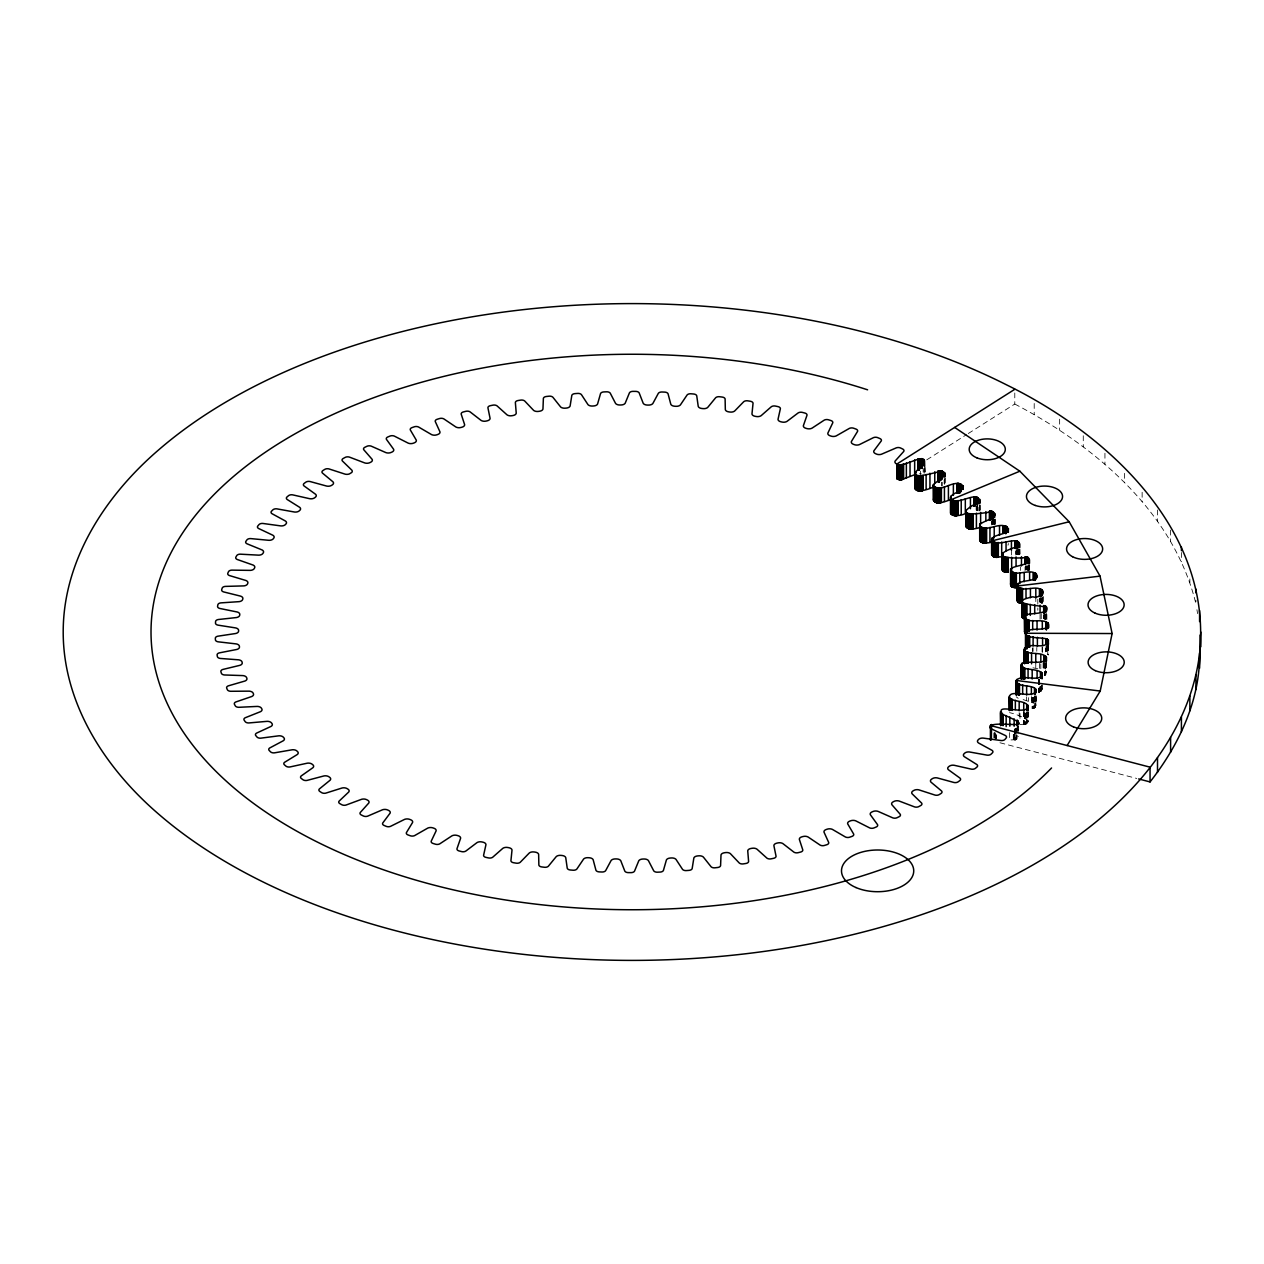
<?xml version="1.0" encoding="UTF-8"?>
<svg xmlns="http://www.w3.org/2000/svg" width="1264" height="1264" viewBox="0 0 1264 1264"><rect width="100%" height="100%" fill="white"/><g stroke="black" fill="none" stroke-linecap="round" stroke-linejoin="round"><path stroke-width="0.75" stroke-dasharray="5 3.75" d="M1044.285 675.608L1046.418 672.322L1044.427 670.347M1019.985 724.541C1039.861 723.45 1018.12 714.444 1009.509 712.643M1038.613 679.447L1038.613 692.34L1041.252 691.408L1042.279 689.101L1040.351 686.826M1032.119 697.554L1032.119 708.614L1033.083 708.504L1035.421 707.145L1035.595 703.764L1022.655 699.434M1009.636 732.599L1009.636 739.977L1015.861 739.74L1018.294 736.312M1041.378 691.282L1041.599 685.499M1026.937 723.498L1026.921 711.964M1008.008 545.211L1008.435 543.567M1045.518 674.929L1045.865 663.489M926.733 459.859L966.612 434.579M968.271 433.52L1014.787 404.038L1014.787 392.978M1016.051 739.645L1016.224 728.491L1015.861 739.74M919.544 473.447L921.219 473.637M1032.957 667.803L1040.825 669.43L1040.825 663.9M999.95 742.758L1136.747 778.45M1018.184 698.328L1016.224 696.796M1014.787 404.038C1095.382 446.208 1173.561 511.92 1195.934 603.876L1195.934 600.195M1035.848 704.001L1035.722 696.496M1196.929 609.706L1197.593 613.609M1189.866 578.991L1189.866 582.672M1181.413 552.526L1181.413 561.753M1170.606 530.122L1170.606 541.182M1157.508 510.008L1157.508 521.068M1142.135 492.281L1142.135 501.492M1124.597 473.336L1124.597 482.548M1104.941 453.239L1104.941 464.299M1083.264 435.764L1083.264 446.824M1059.643 419.158L1059.643 430.218M1048.251 645.667L1048.33 655.021M1048.061 645.414L1048.156 654.752M1047.919 645.304L1047.793 654.641L1047.651 645.541M1047.335 645.762L1047.335 653.14M1047.161 645.857L1046.971 653.33M1046.861 614.478L1046.876 620.15M1046.766 646.03L1046.766 653.409M1046.545 613.751L1046.56 620.182M1046.56 646.109L1046.497 651.892M1046.402 662.826L1046.387 672.464M1046.165 613.988L1046.371 619.771M1046.339 646.173L1046.276 651.829M1046.371 662.684L1046.371 671.911M1045.897 613.735L1046.007 619.755M1046.118 646.236L1045.881 651.813M1046.102 662.936L1045.944 674.423M1045.849 614.336L1045.676 619.96M1045.66 648.163L1045.66 651.861M1045.486 614.525L1045.486 620.055M1045.407 663.395L1045.375 675.055M1045.281 614.604L1045.075 620.213M1045.233 663.3L1045.233 675.166M1044.854 614.746L1044.854 620.276M1044.854 663.126L1044.886 675.355M1044.633 614.81L1044.601 618.633M1044.649 663.047L1044.696 675.45M1044.38 614.889L1044.38 618.57M1044.427 662.968L1044.491 675.529M1044.143 614.841L1044.143 618.523M1044.285 662.715L1044.206 670.283M1043.922 614.794L1043.922 618.475M1043.843 662.842L1043.843 670.204M1043.669 614.762L1043.669 618.444M1043.606 662.889L1043.606 670.252M1043.369 662.921L1043.369 670.299M1043.116 596.418L1043.021 604.208M1043.132 662.952L1043.132 670.331M1042.958 596.971L1042.879 604.476M1042.563 598.014L1042.626 603.686M1042.579 647.373L1042.579 652.903M1042.215 599.326L1042.421 603.276M1042.326 684.851L1042.279 689.101M1041.915 597.919L1041.915 603.449M1042.089 646.884L1042.089 652.414M1041.726 598.014L1041.726 603.544M1041.789 685.088L1041.678 690.887M1041.536 598.093L1041.631 604.397M1041.331 598.172L1041.267 604.208M1041.236 613.798L1041.236 619.328M1041.378 685.752L1041.252 691.408M1041.109 598.235L1041.062 602.28M1041.109 685.989L1040.951 691.629M1040.651 598.457L1040.651 602.138M1040.793 686.21L1040.604 691.835M1040.43 598.393L1040.43 602.075M1040.414 686.384L1040.414 691.914M1040.193 598.346L1040.193 602.027M1040.225 686.478L1040.225 692.008M1039.956 598.299L1039.956 601.98M1040.067 614.336L1040.067 619.866M1040.003 686.542L1040.003 692.072M1039.719 598.267L1039.719 601.948M1039.561 679.305L1039.561 692.198M1039.482 598.251L1039.482 601.933M1039.514 663.363L1039.514 668.893M1039.34 679.353L1039.34 692.245M1039.103 679.384L1039.103 692.293M1038.866 679.416L1038.866 692.324M1037.823 599.215L1037.823 610.275M1036.796 647.531L1036.796 651.229M1036.275 695.879L1036.164 705.517M1035.959 696.748L1036.053 704.253M1035.816 597.967L1035.816 601.648M1035.769 662.794L1035.769 668.324M1035.5 695.958L1035.342 707.287M1035.105 696.069L1035.137 707.54M1034.916 695.974L1034.853 707.777M1034.726 695.879L1034.71 707.887M1034.537 696.922L1034.363 708.093M1034.205 403.469L1034.205 414.529M1034.173 697.112L1034.173 708.172M1033.968 697.207L1033.762 708.33M1033.541 697.349L1033.541 708.393M1033.32 697.396L1033.32 708.456M1033.099 647.705L1033.099 651.387M1033.083 697.444L1033.083 708.504M1032.846 697.491L1032.846 708.551M1032.435 647.942L1032.435 651.639M1032.609 697.523L1032.609 708.583M1032.356 697.538L1032.356 708.598M1031.377 696.527L1031.377 702.057M1029.56 565.324L1029.67 571.281M1029.433 564.739L1029.496 570.712M1029.228 564.992L1029.117 570.649M1028.975 565.229L1028.817 570.886M1028.501 565.292L1028.691 571.091M1028.264 565.04L1028.296 571.17M1028.438 697.665L1028.438 701.346M1028.264 711.743L1028.232 721.238M1027.98 564.818L1028.106 571.265M1028.201 712.153L1028.074 721.649M1027.806 566.556L1027.806 570.238M1027.727 712.501L1027.948 720.132M1027.442 566.367L1027.632 570.143M1027.442 712.264L1027.585 719.753M1027.237 566.288L1027.237 569.969M1027.237 712.059L1027.237 723.119M1027.032 566.209L1027.032 569.89M1026.81 566.146L1026.81 569.827M1026.716 711.885L1026.652 723.735M1026.589 566.082L1026.589 569.764M1026.637 696.875L1026.637 700.556M1026.51 712.785L1026.51 723.845M1026.131 565.988L1026.368 569.716M1026.336 712.896L1026.163 724.051M1025.878 565.956L1025.878 569.653M1025.957 713.086L1025.957 724.146M1025.641 565.94L1025.641 569.622M1025.768 713.165L1025.768 724.225M1025.546 713.244L1025.341 724.367M1025.072 566.951L1025.072 570.649M1025.104 713.37L1025.104 724.414M1024.883 713.417L1024.883 724.477M1024.646 713.449L1024.646 724.509M1024.409 713.481L1024.409 724.541M1024.156 711.664L1024.156 724.556M1023.919 711.664L1023.919 724.572M1023.666 711.679L1023.666 724.572M1020.506 566.778L1020.506 570.459M1019.827 549.034L1020.032 555.433M1019.985 713.481L1019.985 719.011M1019.732 549.176L1019.795 554.88M1019.495 549.413L1019.353 555.07M1019.211 549.65L1019.053 555.291M1019.179 712.627L1019.179 716.325M1018.8 549.761L1018.863 555.386M1018.594 549.508L1018.689 555.481M1018.326 549.271L1018.468 554.912M1018.294 730.782L1018.263 725.947L1018.057 733.736M1018.168 554.691L1017.994 549.05L1017.82 554.485M1017.915 730.102L1017.804 726.294L1017.662 729.865M1017.425 550.63L1017.631 554.39M1017.22 550.551L1017.22 554.232M1016.999 550.488L1016.999 554.169M1017.046 727.795L1016.935 733.452M1017.046 735.158L1016.935 738.982M1016.777 550.425L1016.777 554.106M1016.825 728.048L1016.698 733.689M1016.825 735.411L1016.698 739.219M1016.556 550.377L1016.556 554.059M1016.556 728.285L1016.398 739.456M1016.319 550.33L1016.319 554.027M1016.082 550.298L1016.082 553.995M1015.814 551.294L1015.814 554.975M1015.656 728.759L1015.656 739.819M1015.45 728.838L1015.45 739.898M1015.229 728.901L1015.229 739.961M1014.992 728.965L1014.992 740.025M1014.771 729.012L1014.534 740.104M1014.297 734.605L1014.297 740.135M1014.044 734.621L1014.044 740.151M1013.807 734.637L1013.807 740.167M1013.554 734.637L1013.554 740.167M1013.317 734.637L1013.317 740.167M1011.453 551.294L1011.453 554.975M996.585 734.921L996.585 738.618M996.095 734.842L996.095 738.524M995.795 734.795L995.795 738.476M995.495 734.763L995.495 738.445M995.052 519.441L995.21 525.382M995.195 732.899L995.195 738.429M995.021 518.998L994.973 524.829M994.879 732.899L994.879 738.429M994.752 519.046L994.563 525.018M994.578 732.899L994.578 738.429M994.42 519.599L994.247 525.239M994.262 732.915L994.262 738.445M993.962 732.946L993.962 738.476M993.314 519.425L993.441 525.081M993.014 519.204L993.172 524.844M992.84 519.109L992.84 524.639M992.477 518.919L992.667 524.528M992.272 520.673L992.272 524.37M992.066 520.594L992.066 524.291M991.845 520.531L991.734 524.955M980.058 505.379L980.153 511.177M979.963 504.794L979.995 510.767M979.695 504.857L979.505 510.83M979.363 507.243L979.363 510.94M977.941 507.022L978.083 510.814M977.783 506.911L977.783 510.593M977.435 506.706L977.609 510.482M977.246 506.611L977.246 510.308M977.04 506.532L977.04 510.751M976.614 506.39L976.835 510.15M976.393 506.343L976.393 510.024M976.156 506.295L976.156 509.977M945.093 477.824L945.014 483.638M944.966 478.234L944.903 484.349M944.603 480.288L944.571 484.286M944.319 480.051L944.461 483.843M944.161 479.941L944.161 483.622M942.043 482.279L942.043 485.961M941.854 482.184L941.854 485.866M925.122 466.874L925.216 473.257M924.742 468.201L924.964 472.136M924.474 467.964L924.616 471.772M924.316 467.854L924.316 471.535M924.142 469.592L924.142 473.289M923.178 468.454L923.178 472.136M920.492 471.156L920.492 474.853"/><path stroke-width="1.5" d="M991.608 539.428C994.468 533.424 1006.697 535.573 1008.498 528.952C1003.253 521.116 991.845 528.952 984.34 528.21C967.766 522.759 1003.948 519.22 992.667 511.636C978.968 513.974 948.016 517.956 979.505 501.603C977.388 488.963 958.349 506.848 950.591 498.616C950.117 492.423 962.836 492.628 963.373 486.419C957.575 479.182 947.384 487.24 940.432 487.983C918.517 486.972 955.221 475.896 941.854 471.124C934.27 472.452 899.857 483.591 923.178 464.773C929.846 449.036 902.322 469.402 896.381 463.841A4.519 2.607 0 0 1 895.686 460.428L903.697 451.485A3.681 2.133 0 0 0 902.701 449.036L900.663 448.041A3.681 2.133 0 0 0 896.302 447.851L882.304 453.871A4.519 2.607 0 0 1 876.394 454.045L875.415 453.602A4.519 2.607 0 0 1 874.325 450.237L881.229 440.978A3.681 2.133 0 0 0 879.934 438.576L877.769 437.66A3.681 2.133 0 0 0 873.408 437.66L860.184 444.233A4.519 2.607 0 0 1 854.29 444.628L853.263 444.233A4.519 2.607 0 0 1 851.762 440.915L857.545 431.403A3.681 2.133 0 0 0 855.949 429.065L853.69 428.243A3.681 2.133 0 0 0 849.329 428.417L836.926 435.495A4.519 2.607 0 0 1 831.112 436.127L830.037 435.764A4.519 2.607 0 0 1 828.141 432.525L832.755 422.808A3.681 2.133 0 0 0 830.89 420.533L828.536 419.806A3.681 2.133 0 0 0 824.207 420.154L812.689 427.722A4.519 2.607 0 0 1 806.953 428.591L805.847 428.275A4.519 2.607 0 0 1 803.572 425.115L807.001 415.24A3.681 2.133 0 0 0 804.852 413.044L802.419 412.412A3.681 2.133 0 0 0 798.137 412.933L787.567 420.944A4.519 2.607 0 0 1 781.958 422.034L780.804 421.765A4.519 2.607 0 0 1 778.15 418.716L780.378 408.714A3.681 2.133 0 0 0 777.976 406.613L775.48 406.076A3.681 2.133 0 0 0 771.277 406.771L761.686 415.192A4.519 2.607 0 0 1 756.22 416.504L755.05 416.283A4.519 2.607 0 0 1 752.033 413.344L753.044 403.279A3.681 2.133 0 0 0 750.389 401.273L747.83 400.846A3.681 2.133 0 0 0 743.722 401.715L735.174 410.5A4.519 2.607 0 0 1 729.881 412.032L728.68 411.859A4.519 2.607 0 0 1 725.315 409.046L725.109 398.966A3.681 2.133 0 0 0 722.218 397.07L719.611 396.738A3.681 2.133 0 0 0 715.629 397.765L708.156 406.882A4.519 2.607 0 0 1 703.068 408.62L701.852 408.493A4.519 2.607 0 0 1 698.155 405.823L696.733 395.79A3.681 2.133 0 0 0 693.62 394.005L690.981 393.783A3.681 2.133 0 0 0 687.11 394.968L680.775 404.354A4.519 2.607 0 0 1 675.908 406.313L674.676 406.234A4.519 2.607 0 0 1 670.663 403.706L668.04 393.752A3.681 2.133 0 0 0 664.722 392.109L662.052 391.998A3.681 2.133 0 0 0 658.339 393.325L653.156 402.947A4.519 2.607 0 0 1 648.527 405.08L647.294 405.065A4.519 2.607 0 0 1 642.981 402.71L639.157 392.883A3.681 2.133 0 0 0 635.65 391.382L632.98 391.366A3.681 2.133 0 0 0 629.44 392.851L625.427 402.647A4.519 2.607 0 0 1 621.066 404.97L619.834 405.001A4.519 2.607 0 0 1 615.252 402.821L610.243 393.167A3.681 2.133 0 0 0 606.562 391.808L603.908 391.919A3.681 2.133 0 0 0 600.558 393.531L597.73 403.469A4.519 2.607 0 0 1 593.669 405.965L592.437 406.044A4.519 2.607 0 0 1 587.602 404.053L581.44 394.637A3.681 2.133 0 0 0 577.616 393.42L574.962 393.625A3.681 2.133 0 0 0 571.818 395.379L570.206 405.412A4.519 2.607 0 0 1 566.462 408.067L565.229 408.177A4.519 2.607 0 0 1 560.173 406.392L552.889 397.244A3.681 2.133 0 0 0 548.924 396.201L546.301 396.501A3.681 2.133 0 0 0 543.378 398.381L542.983 408.446A4.519 2.607 0 0 1 539.554 411.242L538.353 411.416A4.519 2.607 0 0 1 533.092 409.836L524.718 401.004A3.681 2.133 0 0 0 520.626 400.119L518.05 400.53A3.681 2.133 0 0 0 515.364 402.521L516.186 412.585A4.519 2.607 0 0 1 513.105 415.508L511.936 415.714A4.519 2.607 0 0 1 506.485 414.371L497.068 405.886A3.681 2.133 0 0 0 492.881 405.159L490.369 405.681A3.681 2.133 0 0 0 487.92 407.766L489.958 417.784A4.519 2.607 0 0 1 487.24 420.817L486.087 421.086A4.519 2.607 0 0 1 480.494 419.948L470.082 411.874A3.681 2.133 0 0 0 465.816 411.321L463.367 411.938A3.681 2.133 0 0 0 461.186 414.118L464.425 424.025A4.519 2.607 0 0 1 462.071 427.169L460.965 427.469A4.519 2.607 0 0 1 455.245 426.568L443.885 418.921A3.681 2.133 0 0 0 439.556 418.542L437.186 419.269A3.681 2.133 0 0 0 435.274 421.528L439.698 431.277A4.519 2.607 0 0 1 437.739 434.5L436.665 434.863A4.519 2.607 0 0 1 430.85 434.184L418.589 427.027A3.681 2.133 0 0 0 414.229 426.821L411.969 427.627A3.681 2.133 0 0 0 410.326 429.965L415.919 439.509A4.519 2.607 0 0 1 414.355 442.811L413.328 443.206A4.519 2.607 0 0 1 407.45 442.763L394.352 436.112A3.681 2.133 0 0 0 389.976 436.08L387.811 436.981A3.681 2.133 0 0 0 386.452 439.382L393.183 448.673A4.519 2.607 0 0 1 392.03 452.038L391.05 452.465A4.519 2.607 0 0 1 385.125 452.275L371.253 446.16A3.681 2.133 0 0 0 366.892 446.303L364.838 447.298A3.681 2.133 0 0 0 363.779 449.747L371.616 458.737A4.519 2.607 0 0 1 370.873 462.134L369.941 462.608A4.519 2.607 0 0 1 364.016 462.656L349.433 457.11A3.681 2.133 0 0 0 345.104 457.442L343.176 458.5A3.681 2.133 0 0 0 342.418 460.997L351.313 469.655A4.519 2.607 0 0 1 351.708 472.499L349.401 473.921A4.519 2.607 0 0 1 344.203 473.858L329.003 468.928A3.681 2.133 0 0 0 324.706 469.418L322.92 470.556A3.681 2.133 0 0 0 322.462 473.068L332.385 481.347A4.519 2.607 0 0 1 332.464 484.776L331.658 485.313A4.519 2.607 0 0 1 325.796 485.834L310.028 481.521A3.681 2.133 0 0 0 305.809 482.184L304.166 483.401A3.681 2.133 0 0 0 304.008 485.913L314.91 493.782A4.519 2.607 0 0 1 315.4 497.194L314.673 497.763A4.519 2.607 0 0 1 308.89 498.522L292.632 494.856A3.681 2.133 0 0 0 288.508 495.693L287.007 496.957A3.681 2.133 0 0 0 287.165 499.485L298.983 506.896A4.519 2.607 0 0 1 299.884 510.277L299.22 510.877A4.519 2.607 0 0 1 293.548 511.857L276.895 508.855A3.681 2.133 0 0 0 272.882 509.85L271.523 511.193A3.681 2.133 0 0 0 271.981 513.69L284.684 520.61A4.519 2.607 0 0 1 285.98 523.944L285.395 524.576A4.519 2.607 0 0 1 279.85 525.777L262.88 523.454A3.681 2.133 0 0 0 258.994 524.607L257.809 525.998A3.681 2.133 0 0 0 258.567 528.478L272.076 534.862A4.519 2.607 0 0 1 273.767 538.132L273.261 538.796A4.519 2.607 0 0 1 267.873 540.218L250.667 538.59A3.681 2.133 0 0 0 246.922 539.902L245.911 541.324A3.681 2.133 0 0 0 246.97 543.773L261.206 549.587A4.519 2.607 0 0 1 263.307 552.795L262.88 553.458A4.519 2.607 0 0 1 257.682 555.101L240.302 554.169A3.681 2.133 0 0 0 236.731 555.623L235.894 557.092A3.681 2.133 0 0 0 237.253 559.494L252.152 564.724A4.519 2.607 0 0 1 254.633 567.836L254.285 568.516A4.519 2.607 0 0 1 249.292 570.364L231.849 570.127A3.681 2.133 0 0 0 228.468 571.739L227.82 573.224A3.681 2.133 0 0 0 229.448 575.562L244.947 580.192A4.519 2.607 0 0 1 247.807 583.194L247.539 583.889A4.519 2.607 0 0 1 242.783 585.927L225.355 586.401A3.681 2.133 0 0 0 222.18 588.123L221.69 589.656A3.681 2.133 0 0 0 223.617 591.915L239.639 595.897A4.519 2.607 0 0 1 242.846 598.788L242.656 599.484A4.519 2.607 0 0 1 238.169 601.711L220.837 602.881A3.681 2.133 0 0 0 217.866 604.745L217.582 606.278A3.681 2.133 0 0 0 219.762 608.458L236.226 611.792A4.519 2.607 0 0 1 239.781 614.541L239.686 615.252A4.519 2.607 0 0 1 235.467 617.654L218.324 619.518A3.681 2.133 0 0 0 215.591 621.493L215.48 623.026A3.681 2.133 0 0 0 217.929 625.127L234.756 627.781A4.519 2.607 0 0 1 238.612 630.373L238.612 631.084A4.519 2.607 0 0 1 234.693 633.659L217.819 636.203A3.681 2.133 0 0 0 215.338 638.288L215.417 639.821A3.681 2.133 0 0 0 218.103 641.812L235.215 643.787A4.519 2.607 0 0 1 239.386 646.22L239.465 646.931A4.519 2.607 0 0 1 235.862 649.649L219.336 652.872A3.681 2.133 0 0 0 217.108 655.052L217.376 656.585A3.681 2.133 0 0 0 220.299 658.449L237.6 659.745A4.519 2.607 0 0 1 242.056 661.988L242.214 662.699A4.519 2.607 0 0 1 238.959 665.559L222.859 669.446A3.681 2.133 0 0 0 220.9 671.705L221.358 673.222A3.681 2.133 0 0 0 224.502 674.976L241.914 675.561A4.519 2.607 0 0 1 246.622 677.63L246.875 678.326A4.519 2.607 0 0 1 243.968 681.312L228.389 685.831A3.681 2.133 0 0 0 226.698 688.153L227.33 689.654A3.681 2.133 0 0 0 230.68 691.282L248.123 691.155A4.519 2.607 0 0 1 253.084 693.035L253.416 693.731A4.519 2.607 0 0 1 250.872 696.812L235.862 701.947A3.681 2.133 0 0 0 234.472 704.348L235.278 705.818A3.681 2.133 0 0 0 238.817 707.303L256.213 706.465A4.519 2.607 0 0 1 261.379 708.14L261.79 708.82A4.519 2.607 0 0 1 259.641 712.011L245.279 717.731A3.681 2.133 0 0 0 244.173 720.18L245.169 721.618A3.681 2.133 0 0 0 248.882 722.945L266.119 721.428A4.519 2.607 0 0 1 271.476 722.882L271.981 723.545A4.519 2.607 0 0 1 270.212 726.8L256.592 733.104A3.681 2.133 0 0 0 255.786 735.585L256.94 736.975A3.681 2.133 0 0 0 260.795 738.16L277.811 735.948A4.519 2.607 0 0 1 283.341 737.181L283.91 737.813A4.519 2.607 0 0 1 282.551 741.146L269.722 747.972A3.681 2.133 0 0 0 269.216 750.484L270.528 751.827A3.681 2.133 0 0 0 274.525 752.838L291.241 749.947A4.519 2.607 0 0 1 296.898 750.974L297.546 751.574A4.519 2.607 0 0 1 296.582 754.956L284.605 762.287A3.681 2.133 0 0 0 284.416 764.799L285.885 766.079A3.681 2.133 0 0 0 289.993 766.948L306.315 763.393A4.519 2.607 0 0 1 312.082 764.167L312.808 764.752A4.519 2.607 0 0 1 312.255 768.164L301.195 775.954A3.681 2.133 0 0 0 301.306 778.482L302.933 779.698A3.681 2.133 0 0 0 307.136 780.394L322.984 776.191A4.519 2.607 0 0 1 328.83 776.728L329.635 777.281A4.519 2.607 0 0 1 329.493 780.71L319.397 788.926A3.681 2.133 0 0 0 319.808 791.438L321.577 792.591A3.681 2.133 0 0 0 325.859 793.113L341.169 788.278A4.519 2.607 0 0 1 347.063 788.594L347.916 789.115A4.519 2.607 0 0 1 348.185 792.528L339.115 801.123A3.681 2.133 0 0 0 339.826 803.62L341.738 804.694A3.681 2.133 0 0 0 346.067 805.042L360.746 799.606A4.519 2.607 0 0 1 366.671 799.685L367.587 800.159A4.519 2.607 0 0 1 368.282 803.572L360.272 812.515A3.681 2.133 0 0 0 361.283 814.964L363.321 815.959A3.681 2.133 0 0 0 367.666 816.149L381.665 810.129A4.519 2.607 0 0 1 387.59 809.955L388.554 810.398A4.519 2.607 0 0 1 389.644 813.763L382.739 823.022A3.681 2.133 0 0 0 384.035 825.424L386.199 826.34A3.681 2.133 0 0 0 390.56 826.34L403.801 819.767A4.519 2.607 0 0 1 409.678 819.372L410.705 819.767A4.519 2.607 0 0 1 412.206 823.085L406.423 832.597A3.681 2.133 0 0 0 408.019 834.935L410.279 835.757A3.681 2.133 0 0 0 414.639 835.583L427.042 828.505A4.519 2.607 0 0 1 432.857 827.873L433.931 828.236A4.519 2.607 0 0 1 435.827 831.475L431.214 841.192A3.681 2.133 0 0 0 433.078 843.467L435.432 844.194A3.681 2.133 0 0 0 439.761 843.846L451.28 836.278A4.519 2.607 0 0 1 457.015 835.409L458.121 835.725A4.519 2.607 0 0 1 460.396 838.885L456.968 848.76A3.681 2.133 0 0 0 459.116 850.956L461.55 851.588A3.681 2.133 0 0 0 465.831 851.067L476.402 843.056A4.519 2.607 0 0 1 482.011 841.966L483.164 842.235A4.519 2.607 0 0 1 485.818 845.284L483.591 855.286A3.681 2.133 0 0 0 485.992 857.387L488.504 857.924A3.681 2.133 0 0 0 492.707 857.229L502.282 848.808A4.519 2.607 0 0 1 507.749 847.496L508.918 847.717A4.519 2.607 0 0 1 511.952 850.656L510.925 860.721A3.681 2.133 0 0 0 513.579 862.727L516.139 863.154A3.681 2.133 0 0 0 520.247 862.285L528.794 853.5A4.519 2.607 0 0 1 534.087 851.968L535.288 852.141A4.519 2.607 0 0 1 538.654 854.954L538.859 865.034A3.681 2.133 0 0 0 541.75 866.93L544.357 867.262A3.681 2.133 0 0 0 548.355 866.235L555.812 857.118A4.519 2.607 0 0 1 560.9 855.38L562.117 855.507A4.519 2.607 0 0 1 565.814 858.177L567.236 868.21A3.681 2.133 0 0 0 570.348 869.995L572.987 870.217A3.681 2.133 0 0 0 576.858 869.032L583.194 859.646A4.519 2.607 0 0 1 588.06 857.687L589.293 857.766A4.519 2.607 0 0 1 593.306 860.294L595.944 870.248A3.681 2.133 0 0 0 599.262 871.891L601.917 872.002A3.681 2.133 0 0 0 605.63 870.675L610.812 861.053A4.519 2.607 0 0 1 615.442 858.92L616.674 858.935A4.519 2.607 0 0 1 620.987 861.29L624.811 871.117A3.681 2.133 0 0 0 628.319 872.618L630.989 872.634A3.681 2.133 0 0 0 634.528 871.149L638.541 861.353A4.519 2.607 0 0 1 642.902 859.03L644.134 858.999A4.519 2.607 0 0 1 648.716 861.179L653.725 870.833A3.681 2.133 0 0 0 657.406 872.192L660.061 872.081A3.681 2.133 0 0 0 663.41 870.469L666.239 860.531A4.519 2.607 0 0 1 670.299 858.035L671.532 857.956A4.519 2.607 0 0 1 676.366 859.947L682.528 869.363A3.681 2.133 0 0 0 686.352 870.58L689.006 870.375A3.681 2.133 0 0 0 692.151 868.621L693.762 858.588A4.519 2.607 0 0 1 697.523 855.933L698.739 855.823A4.519 2.607 0 0 1 703.795 857.608L711.079 866.756A3.681 2.133 0 0 0 715.045 867.799L717.668 867.499A3.681 2.133 0 0 0 720.591 865.619L720.986 855.554A4.519 2.607 0 0 1 724.414 852.758L725.615 852.584A4.519 2.607 0 0 1 730.876 854.164L739.25 862.996A3.681 2.133 0 0 0 743.343 863.881L745.918 863.47A3.681 2.133 0 0 0 748.604 861.479L747.782 851.415A4.519 2.607 0 0 1 750.863 848.492L752.048 848.286A4.519 2.607 0 0 1 757.484 849.629L766.9 858.114A3.681 2.133 0 0 0 771.087 858.841L773.6 858.319A3.681 2.133 0 0 0 776.049 856.234L774.01 846.216A4.519 2.607 0 0 1 776.728 843.183L777.881 842.914A4.519 2.607 0 0 1 783.475 844.052L793.887 852.126A3.681 2.133 0 0 0 798.153 852.679L800.602 852.062A3.681 2.133 0 0 0 802.782 849.882L799.543 839.975A4.519 2.607 0 0 1 801.897 836.831L803.003 836.531A4.519 2.607 0 0 1 808.723 837.432L820.099 845.079A3.681 2.133 0 0 0 824.412 845.458L826.782 844.731A3.681 2.133 0 0 0 828.694 842.472L824.27 832.723A4.519 2.607 0 0 1 826.229 829.5L827.304 829.137A4.519 2.607 0 0 1 833.118 829.816L845.379 836.973A3.681 2.133 0 0 0 849.74 837.179L852.015 836.373A3.681 2.133 0 0 0 853.642 834.035L848.049 824.491A4.519 2.607 0 0 1 849.613 821.189L850.64 820.794A4.519 2.607 0 0 1 856.518 821.237L869.632 827.888A3.681 2.133 0 0 0 873.993 827.92L876.173 827.019A3.681 2.133 0 0 0 877.516 824.618L870.785 815.327A4.519 2.607 0 0 1 871.939 811.962L872.918 811.535A4.519 2.607 0 0 1 878.843 811.725L892.716 817.84A3.681 2.133 0 0 0 897.077 817.697L899.131 816.702A3.681 2.133 0 0 0 900.189 814.253L892.352 805.263A4.519 2.607 0 0 1 893.111 801.866L894.027 801.392A4.519 2.607 0 0 1 899.952 801.344L914.536 806.89A3.681 2.133 0 0 0 918.865 806.558L920.792 805.5A3.681 2.133 0 0 0 921.551 803.003L912.655 794.345A4.519 2.607 0 0 1 912.987 790.932L913.856 790.427A4.519 2.607 0 0 1 919.765 790.142L934.981 795.072A3.681 2.133 0 0 0 939.263 794.582L941.064 793.444A3.681 2.133 0 0 0 941.506 790.932L931.584 782.653A4.519 2.607 0 0 1 931.505 779.224L932.311 778.687A4.519 2.607 0 0 1 938.172 778.166L953.941 782.479A3.681 2.133 0 0 0 958.159 781.816L959.818 780.599A3.681 2.133 0 0 0 959.961 778.087L949.059 770.218A4.519 2.607 0 0 1 948.569 766.806L949.296 766.237A4.519 2.607 0 0 1 955.078 765.478L971.337 769.144A3.681 2.133 0 0 0 975.46 768.307L976.961 767.043A3.681 2.133 0 0 0 976.819 764.515L964.985 757.104A4.519 2.607 0 0 1 964.084 753.723L964.748 753.123A4.519 2.607 0 0 1 970.42 752.143L987.073 755.145A3.681 2.133 0 0 0 991.087 754.15L992.445 752.807A3.681 2.133 0 0 0 991.987 750.31L979.284 743.39A4.519 2.607 0 0 1 977.988 740.056L978.573 739.424A4.519 2.607 0 0 1 984.119 738.223L1001.088 740.546A3.681 2.133 0 0 0 1004.975 739.393L1006.16 738.002A3.681 2.133 0 0 0 1005.401 735.522L991.908 729.138A4.519 2.607 0 0 1 990.202 725.868C998.149 720.259 1042.895 731.698 1002.763 714.413C993.472 702.026 1025.673 715.914 1028.074 706.908C1026.779 699.956 1013.965 702.642 1009.399 697.744C1008.783 691.092 1020.032 694.457 1023.018 693.983C1025.515 694.615 1038.471 695.469 1035.595 689.006C1031.582 684.029 1015.829 687.964 1016.509 679.937C1022.955 674.707 1033.178 680.427 1040.604 677.077C1047.208 669.051 1027.743 670.015 1024.045 668.04C1012.306 656.443 1046.371 667.692 1046.418 657.58C1042.168 650.944 1030.176 655.684 1024.44 650.518C1024.772 641.559 1041.173 648.416 1045.881 644.45C1057.589 633.738 1025.025 641.938 1025.452 632.379C1031.155 626.881 1041.71 631.4 1048.188 626.818C1050.1 617.432 1032.925 622.441 1027.853 620.118C1013.933 610.038 1050.21 617.353 1046.513 607.131C1038.724 605.535 1004.122 603.181 1032.893 596.798C1037.507 599.01 1047.919 592.058 1040.193 589.119C1034.11 585.501 1019.906 593.353 1017.046 584.79C1021.66 579.102 1032.641 582.483 1037.333 576.684C1034.947 567.552 1020.98 574.63 1014.313 572.813C999.682 564.724 1036.559 567.252 1027.98 557.44C1009.43 559.257 984.909 556.871 1019.211 545.969C1019.574 533.092 996.806 549.54 991.608 539.428L991.624 554.343L994.831 557.203L1001.688 556.792L1001.688 542.051M991.608 554.169L992.809 552.384M1199.583 653.472C1212.334 530.627 1108.196 434.642 1007.029 385.093A568.816 328.403 0 0 0 159.027 449.557C105.813 495.093 63.121 559.841 63.2 632C63.121 704.159 105.813 768.907 159.027 814.443A568.816 328.403 0 0 0 1142.135 777.249C1171.965 742.205 1194.164 699.592 1199.583 653.472C1200.168 700.525 1178.601 745.539 1150.05 781.926L1138.643 778.94M1199.583 668.229L1200.8 632M1067.116 745.539L1100.217 691.045L1112.115 633.548L1100.043 576.131L1069.17 521.763L1019.858 471.203L954.636 427.422M933.464 499.122C935.044 507.085 947.795 500.023 951.713 499.501M1010.552 583.62L1011.737 586.654L1016.351 587.555L1016.351 572.797M1021.976 614.81L1022.371 617.59L1025.752 618.981M1025.736 646.615L1025.515 649.08L1025.452 604.208M991.561 739.219L990.707 739.961L990.707 725.204M966.391 524.465C964.306 531.449 978.099 528.573 980.627 527.167M980.185 538.385C977.878 544.673 990.202 543.093 992.793 541.719M951.113 510.988C948.316 517.94 963.105 515.491 965.317 513.421L965.317 498.68M915.784 486.213C911.992 495.409 932.137 488.204 933.148 486.988M1002.921 567.41L1001.91 569.053L1002.984 571.075L1008.261 572.213L1008.261 557.471M1018.215 598.109C1014.96 600.289 1019.274 604.018 1022.055 603.197M1025.72 629.867L1024.504 631.637L1025.783 634.133M1014.787 389.296L896.84 464.078L896.84 478.819L901.896 479.577L914.662 474.711L914.662 459.97M951.523 499.533L1019.858 471.203M992.24 540.787L1069.17 521.763M1017.22 586.022L1100.043 576.131M1025.357 633.264L1112.115 633.548M1016.303 680.459L1100.217 691.045M990.455 725.536L1150.05 767.169L1150.05 781.926M977.941 497.795L978.083 503.451M1041.947 589.877L1042.089 595.518M1045.723 656.253L1045.849 661.894M1017.662 720.638L1017.915 724.572M979.568 499.201L979.695 503.009M1041.789 672.843L1041.899 678.499M1000.867 713.275L1001.009 724.493M962.947 485.755L962.947 489.452M1024.551 650.676L1024.677 663.742M1018.705 542.256L1018.8 546.08M1046.086 656.616L1046.371 660.851M1027.948 705.375L1028.074 710.589M1018.026 721.017L1018.12 724.841M944.824 473.163L944.824 476.844M1029.496 559.652L1029.496 563.349M1200.136 635.034L1200.8 646.741M1199.583 610.528L1199.583 621.588M1195.934 589.135L1195.934 592.816M1195.934 674.865L1195.934 689.607M1189.866 696.069L1189.866 710.81M1181.413 546.996L1181.413 550.693M1181.413 717.004L1181.413 731.745M1170.606 737.56L1170.606 752.301M1157.508 757.673L1157.508 772.415M1048.52 623.895L1048.567 627.86M1048.314 623.484L1048.472 627.434M1048.251 640.137L1048.472 644.371M1047.998 623.105L1048.219 627.039M1048.061 639.884L1048.156 643.692M1047.856 622.978L1047.856 626.675M1047.793 639.631L1047.935 643.439M1047.54 622.773L1047.698 628.398M1047.477 639.41L1047.635 643.218M1047.366 622.662L1047.366 628.192M1047.303 639.315L1047.303 644.845M1046.971 622.488L1047.177 628.097M1046.924 639.142L1047.113 644.751M1046.766 622.409L1046.766 627.939M1046.718 639.063L1046.718 644.593M1046.45 607.004L1046.608 611.112M1046.56 622.346L1046.56 629.709M1046.497 638.999L1046.497 644.529M1046.402 657.296L1046.418 661.262M1046.165 606.609L1046.371 610.559M1046.339 622.283L1046.339 629.662M1046.276 638.936L1046.276 644.466M1045.897 606.372L1046.039 612.013M1045.865 622.188L1046.102 629.598M1046.039 638.873L1046.039 644.403M1045.976 656.49L1046.086 660.298M1045.755 606.262L1045.755 611.792M1045.407 606.056L1045.581 611.681M1045.407 656.032L1045.565 661.657M1045.217 605.962L1045.217 611.492M1045.233 655.921L1045.233 661.451M1044.822 605.804L1045.028 611.413M1044.854 655.747L1045.044 661.356M1044.601 605.725L1044.601 613.103M1044.649 655.668L1044.649 661.198M1044.38 605.677L1044.38 613.04M1044.427 655.605L1044.427 661.135M1044.143 605.614L1044.143 612.993M1044.206 655.542L1044.206 661.072M1043.922 605.582L1043.922 612.945M1043.669 605.551L1043.669 612.914M1042.5 590.509L1042.626 594.459M1042.579 638.162L1042.579 645.541M1042.215 590.114L1042.421 594.048M1042.31 621.619L1042.31 628.982M1042.01 673.096L1042.105 678.768M1041.805 589.767L1041.805 595.297M1041.457 589.561L1041.631 595.186M1041.489 672.622L1041.647 678.262M1041.267 589.466L1041.267 594.996M1041.157 672.416L1041.331 678.041M1040.857 589.308L1040.857 596.671M1040.967 672.322L1040.967 677.852M1040.651 589.229L1040.651 596.608M1040.825 654.689L1040.825 662.052M1040.778 672.227L1040.778 677.757M1040.43 589.182L1040.43 596.545M1040.351 672.085L1040.572 677.678M1040.193 589.119L1040.193 596.497M1039.956 589.087L1039.956 596.45M1040.067 605.108L1040.067 612.487M1039.719 589.056L1039.719 596.418M1039.482 589.024L1039.482 596.403M1037.396 637.261L1037.396 646.473M1037.049 620.924L1037.049 630.136M1037.096 671.089L1037.096 678.468M1036.401 573.935L1036.638 578.027M1036.148 573.698L1036.275 577.506M1035.864 573.461L1036.022 579.102M1035.69 573.366L1035.69 578.896M1035.816 588.74L1035.816 597.967M1035.769 653.583L1035.769 662.794M1035.722 689.133L1035.848 692.941M1035.516 573.256L1035.516 578.786M1035.437 688.896L1035.595 692.704M1035.137 573.082L1035.137 580.46M1035.105 688.69L1035.105 694.22M1034.916 573.003L1034.916 580.381M1034.916 688.596L1034.916 694.126M1034.71 572.94L1034.71 580.318M1034.71 604.634L1034.71 613.846M1034.726 688.517L1034.726 694.047M1034.489 572.876L1034.489 580.255M1034.521 688.438L1034.521 693.968M1034.015 572.797L1034.252 580.208M1033.778 572.766L1033.778 580.129M1033.541 572.734L1033.541 580.113M1033.288 572.718L1033.288 580.097M1033.099 636.645L1033.099 645.857M1032.688 620.482L1032.688 629.693M1032.182 669.778L1032.182 679.005M1031.566 652.793L1031.566 663.853M1031.377 687.316L1031.377 694.694M1030.429 588.487L1030.429 597.698M1030.318 604.366L1030.318 615.426M1029.607 572.592L1029.607 579.955M1029.718 636.266L1029.718 647.326M1029.275 620.229L1029.275 631.289M1029.212 636.219L1029.212 647.279M1028.754 620.213L1028.754 631.273M1028.912 636.187L1028.912 647.247M1028.501 557.93L1028.691 563.712M1028.612 636.14L1028.612 647.2M1028.264 557.677L1028.39 563.333M1028.454 620.197L1028.454 631.257M1028.327 636.092L1028.327 647.152M1028.232 652.271L1028.232 663.331M1028.248 706.07L1028.232 710.178M1027.98 557.44L1028.122 563.08M1028.153 620.166L1028.153 631.226M1028.043 636.029L1028.043 647.089M1028.074 668.83L1028.074 678.041M1027.806 557.345L1027.806 562.875M1027.853 620.118L1027.853 631.178M1027.758 635.95L1027.758 647.01M1027.743 652.208L1027.743 663.268M1027.727 705.122L1027.727 710.652M1027.442 557.155L1027.632 562.78M1027.553 620.071L1027.553 631.131M1027.49 635.855L1027.49 646.915M1027.442 652.161L1027.442 663.221M1027.442 704.901L1027.585 710.542M1027.237 557.076L1027.237 562.606M1027.269 619.992L1027.269 631.052M1027.237 635.76L1027.237 648.669M1027.269 704.791L1027.269 710.321M1027.032 556.997L1027.032 562.527M1027 619.929L1027 632.822M1027 635.65L1027 648.558M1027.142 652.113L1027.142 663.173M1026.921 704.585L1027.095 710.21M1026.81 556.918L1026.81 562.448M1026.874 604.271L1026.874 615.315M1026.731 619.834L1026.731 632.743M1026.763 635.539L1026.763 648.432M1026.858 652.05L1026.858 663.11M1026.716 704.506L1026.716 710.036M1026.589 556.871L1026.589 562.401M1026.479 619.739L1026.479 632.632M1026.542 635.413L1026.542 648.306M1026.589 651.971L1026.589 663.031M1026.637 685.815L1026.637 695.026M1026.131 556.776L1026.368 562.354M1026.368 604.255L1026.368 615.315M1026.226 619.629L1026.226 632.537M1026.163 635.128L1026.352 648.179M1026.321 651.876L1026.321 662.936M1025.878 556.745L1025.878 562.275M1026.005 588.392L1026.005 597.619M1026.068 604.255L1026.068 615.315M1026.005 619.502L1026.005 632.411M1025.989 634.986L1025.989 647.879M1026.068 651.782L1026.068 662.842M1025.641 556.713L1025.641 564.092M1025.752 604.239L1025.72 649.412M1025.594 651.545L1025.815 662.731M1025.404 556.713L1025.404 564.076M1025.373 651.418L1025.373 662.478M1025.151 556.697L1025.151 564.076M1025.151 604.16L1025.23 633.706M1025.167 651.292L1025.167 662.352M1024.867 604.113L1024.946 633.39M1024.82 650.992L1024.993 662.21M1024.82 668.182L1024.82 679.242M1024.583 604.05L1024.741 633.059M1024.298 603.971L1024.504 631.81M1024.456 648.227L1024.298 663.505M1024.33 668.103L1024.33 677.314M1024.203 572.545L1024.203 581.756M1024.03 603.876L1024.03 618.617M1024.203 649.459L1024.219 662.905M1024.045 668.04L1024.045 677.251M1023.777 603.781L1023.777 618.523M1023.761 667.977L1023.761 679.037M1023.524 603.671L1023.524 618.412M1023.729 703.258L1023.729 710.637M1023.303 603.56L1023.303 618.301M1023.477 667.898L1023.477 678.958M1023.082 603.434L1023.082 618.175M1022.955 667.708L1023.208 678.863M1022.687 603.149L1022.876 618.033M1022.718 667.597L1022.718 678.657M1022.56 588.424L1022.56 601.332M1022.529 603.007L1022.529 617.748M1022.481 667.487L1022.481 678.547M1022.655 684.693L1022.655 693.904M1022.244 602.691L1022.371 617.59M1022.276 667.36L1022.276 678.42M1022.055 588.439L1022.055 601.348M1021.912 602.012L1022.134 617.274M1022.07 678.278L1021.944 663.521L1021.66 678.578M1021.754 588.455L1021.754 616.042M1021.47 556.713L1021.47 565.94M1021.438 588.439L1021.438 603.197M1021.533 663.995L1021.438 678.91M1021.138 588.424L1021.138 603.165M1021.359 664.343L1021.17 679.005M1021.091 665.401L1021.091 678.657M1020.838 588.392L1020.838 603.149M1020.538 588.36L1020.538 603.102M1020.238 588.297L1020.238 603.039M1019.953 588.234L1019.953 602.975M1019.795 543.82L1019.795 547.502M1019.779 572.639L1019.779 583.699M1019.685 588.155L1019.685 602.896M1019.416 588.076L1019.416 602.817M1019.495 683.919L1019.495 694.979M1019.147 587.965L1019.147 602.723M1019.021 683.808L1019.021 694.868M1019.179 701.567L1019.179 710.795M1018.91 587.871L1018.91 602.612M1018.594 542.13L1018.705 545.953M1018.673 587.744L1018.673 602.486M1018.737 683.745L1018.737 694.805M1018.326 541.893L1018.468 547.549M1018.263 587.491L1018.452 602.375M1018.452 683.666L1018.452 694.726M1017.994 541.687L1018.168 547.312M1018.01 583.494L1018.073 602.091M1018.184 683.571L1018.184 694.631M1017.82 541.577L1017.82 547.107M1017.82 583.636L1017.899 601.948M1017.694 683.366L1017.931 694.536M1017.425 541.403L1017.631 548.86M1017.662 583.794L1017.615 601.632M1017.457 683.255L1017.457 694.315M1017.52 720.527L1017.662 724.335M1017.22 541.34L1017.22 548.702M1017.378 584.11L1017.409 601.285M1017.251 683.129L1017.251 694.189M1017.188 720.322L1017.362 724.114M1016.999 541.261L1016.999 548.639M1017.093 584.616L1017.093 600.416M1017.046 682.987L1017.046 694.047M1016.999 720.227L1016.999 725.757M1016.777 541.213L1016.777 548.576M1016.856 679.447L1016.714 694.347M1016.556 541.15L1016.556 548.529M1016.604 679.763L1016.556 695.437M1016.319 541.118L1016.319 548.497M1016.177 680.806L1016.303 695.121M1016.082 541.087L1016.082 548.465M1016.066 556.887L1016.066 566.114M1015.845 572.845L1015.845 587.586M1016.082 681.17L1016.098 694.6M1015.592 541.055L1015.829 548.434M1015.34 541.039L1015.34 548.418M1015.545 572.861L1015.545 587.602M1015.34 700.303L1015.34 709.515M1015.103 541.055L1015.103 548.418M1015.229 572.861L1015.229 587.618M1014.929 572.861L1014.929 587.602M1014.613 572.845L1014.613 587.586M1014.313 572.813L1014.313 587.555M1014.012 572.766L1014.012 587.523M1014.155 718.868L1014.155 726.247M1013.728 572.718L1013.728 587.46M1013.428 572.655L1013.428 587.397M1013.159 572.576L1013.159 587.318M1012.891 572.481L1012.891 587.239M1012.638 572.387L1012.638 587.128M1012.385 572.276L1012.385 587.033M1012.274 699.387L1012.274 710.447M1011.943 572.039L1012.148 586.907M1011.658 557.155L1011.658 570.064M1011.737 571.913L1011.737 586.654M1011.816 699.276L1011.816 710.336M1011.421 541.213L1011.421 550.425M1011.374 571.612L1011.548 586.512M1011.532 699.197L1011.532 710.257M1011.232 571.454L1011.232 586.212M1011.279 699.103L1011.279 710.163M1010.884 570.965L1011.089 586.038M1011.01 699.008L1011.01 710.068M1010.773 698.897L1010.773 709.957M1010.552 568.879L1010.552 585.027M1010.331 698.644L1010.552 709.831M1010.126 698.518L1010.126 709.578M1009.952 698.376L1009.952 709.436M1009.825 717.004L1009.825 726.215M1009.636 698.06L1009.778 709.278M1009.304 697.57L1009.399 710.637M1009.257 696.338L1009.241 710.305M1008.372 532.365L1008.293 528.557L1008.198 532.112M1007.756 557.535L1007.756 572.276M1007.455 557.55L1007.455 572.308M1006.918 526.898L1006.918 532.428M1007.155 557.582L1007.155 572.323M1006.65 526.661L1006.792 532.318M1006.839 557.582L1006.839 572.323M1006.492 526.551L1006.492 532.081M1006.539 557.582L1006.539 572.323M1006.144 526.361L1006.334 531.986M1006.239 557.55L1006.239 572.308M1006.16 715.566L1006.16 726.626M1005.954 526.266L1005.954 533.629M1006.049 541.608L1006.049 550.82M1005.923 557.535L1005.923 572.276M1005.765 526.187L1005.765 533.55M1005.623 557.487L1005.623 572.229M1005.338 526.045L1005.544 533.471M1005.338 557.44L1005.338 572.181M1005.101 525.982L1005.101 533.361M1005.054 557.361L1005.054 572.118M1004.88 525.935L1004.88 533.297M1004.643 525.887L1004.643 533.266M1004.769 557.298L1004.769 572.039M1004.406 525.856L1004.406 533.234M1004.501 557.203L1004.501 571.944M1004.153 525.84L1004.153 533.218M1003.995 556.997L1004.248 571.849M1003.916 525.824L1003.916 533.203M1003.774 556.887L1003.774 571.628M1003.663 525.824L1003.663 533.203M1003.553 556.76L1003.553 571.502M1003.411 525.824L1003.411 533.203M1003.347 556.618L1003.347 571.375M1003.205 714.539L1003.205 725.599M1003.174 525.84L1003.174 533.218M1002.984 556.334L1003.158 571.233M1002.921 552.668L1002.842 570.933M1002.763 714.413L1002.763 725.457M1002.557 552.953L1002.589 570.601M1002.494 714.318L1002.494 725.378M1002.415 553.111L1002.178 569.922M1002.241 714.223L1002.241 725.283M1002.083 553.6L1002.083 569.764M1002.004 714.113L1002.004 725.173M1001.767 713.986L1001.767 725.046M1001.562 713.86L1001.562 724.92M1001.167 713.575L1001.357 724.778M1000.63 712.943L1000.74 724.177M1000.44 711.727L1000.535 725.678M999.524 526.156L999.524 535.367M998.339 542.493L998.339 557.234M997.849 542.572L997.849 557.313M997.549 542.619L997.549 557.361M997.249 542.651L997.249 557.392M996.933 542.667L996.933 557.408M996.632 542.667L996.632 557.424M996.332 542.667L996.332 557.408M996.016 542.651L996.016 557.392M995.716 542.619L995.716 557.361M995.416 542.572L995.416 557.329M995.116 542.525L995.116 557.266M994.831 542.461L994.831 557.203M994.752 513.516L994.752 517.213M994.563 542.382L994.563 557.124M994.294 542.303L994.294 557.045M994.215 526.756L994.215 537.816M994.025 542.193L994.025 556.95M993.788 542.098L993.788 556.839M993.551 541.972L993.551 556.729M993.314 512.062L993.441 517.703M993.33 541.845L993.33 556.602M993.014 511.841L993.172 517.466M992.951 541.577L993.125 556.46M992.84 511.73L992.84 519.109M992.809 537.642L992.777 556.176M992.477 511.541L992.667 518.998M992.603 537.785L992.619 556.018M992.272 511.462L992.272 518.84M992.256 538.069L992.256 552.81M992.066 511.383L992.066 518.761M992.114 538.227L991.987 555.212M991.624 511.256L991.845 518.698M991.861 538.543L991.877 555.038M991.387 511.209L991.387 518.588M991.561 724.477L991.355 739.361M991.15 511.177L991.15 518.54M991.166 724.746L991.166 739.487M990.913 511.146L990.913 518.509M990.992 724.888L990.85 739.788M990.66 511.114L990.66 518.493M990.423 511.114L990.423 518.477M990.455 727.385L990.455 740.277M990.17 511.098L990.17 520.326M989.933 511.114L989.933 520.326M989.933 527.388L989.933 542.13M989.68 511.13L989.68 520.341M989.443 511.162L989.443 520.373M986.631 527.957L986.631 542.698M986.157 528.052L986.157 542.809M985.841 511.604L985.841 520.831M985.857 528.115L985.857 542.856M985.557 528.162L985.557 542.904M985.256 528.178L985.256 542.935M984.956 528.21L984.956 542.951M984.64 528.21L984.64 542.951M984.34 528.21L984.34 542.951M984.024 528.194L984.024 542.935M983.724 528.162L983.724 542.904M983.424 528.115L983.424 542.856M983.139 528.068L983.139 542.809M982.839 528.004L982.839 542.746M982.57 527.925L982.57 542.667M982.302 527.831L982.302 542.588M982.049 527.736L982.049 542.493M981.796 527.641L981.796 542.382M981.559 527.515L981.559 542.272M981.133 527.262L981.338 542.145M980.959 527.12L980.959 541.861M980.627 512.426L980.627 523.486M980.627 526.819L980.785 541.719M980.185 523.628L980.058 540.929M979.805 499.438L979.9 503.262M979.9 523.944L979.916 540.771M979.695 524.291L979.711 540.439M977.783 497.684L977.783 503.214M977.435 497.495L977.609 504.952M977.246 497.4L977.246 504.778M977.04 497.321L977.04 504.684M976.614 497.179L976.835 504.62M976.393 497.115L976.393 504.494M976.408 513.216L976.408 527.973M976.156 497.068L976.156 504.447M975.919 497.036L975.919 504.399M975.682 497.005L975.682 504.368M975.429 496.973L975.429 504.352M975.192 496.973L975.192 504.336M974.939 496.973L974.939 506.185M974.702 496.973L974.702 506.185M974.449 496.989L974.449 506.2M974.212 497.021L974.212 506.232M973.975 497.052L973.975 506.264M973.201 513.927L973.201 528.668M972.727 514.053L972.727 528.794M972.443 514.116L972.443 528.858M972.158 514.164L972.158 528.921M971.858 514.211L971.858 528.952M971.558 514.243L971.558 528.984M971.242 514.258L971.242 529M970.942 514.274L970.942 529.016M970.626 514.258L970.626 529.016M970.436 497.653L970.436 508.713M970.325 514.243L970.325 529M970.025 514.211L970.025 528.968M969.725 514.179L969.725 528.921M969.425 514.116L969.425 528.873M969.14 514.053L969.14 528.81M968.856 513.99L968.856 528.731M968.587 513.895L968.587 528.636M968.335 513.8L968.335 528.542M968.082 513.69L968.082 528.447M967.861 513.579L967.861 528.32M967.434 513.326L967.639 528.194M967.244 527.925L967.244 513.184L967.071 527.783M966.423 512.426L966.423 527.167M966.233 509.866L966.265 527.009M965.996 510.198L966.028 526.693M965.791 510.719L965.791 526.172M962.662 485.518L962.82 489.326M961.225 499.643L961.225 514.385M960.877 484.191L961.035 491.68M960.703 484.096L960.703 491.459M960.34 483.907L960.529 491.364M960.134 483.828L960.134 491.19M959.929 483.749L959.929 492.96M959.708 483.685L959.708 492.897M959.25 483.575L959.487 492.849M959.013 483.543L959.013 492.755M958.776 483.512L958.776 492.723M958.523 483.496L958.523 492.707M958.286 483.48L958.286 492.691M958.033 483.48L958.033 492.691M958.096 500.481L958.096 515.222M957.796 483.48L957.796 492.707M957.654 500.607L957.654 515.364M957.543 483.496L957.543 492.723M957.306 483.527L957.306 492.739M957.369 500.686L957.369 515.428M957.069 483.559L957.069 492.786M957.085 500.749L957.085 515.507M956.832 483.606L956.832 492.818M956.801 500.813L956.801 515.554M956.5 500.86L956.5 515.601M956.2 500.892L956.2 515.633M955.884 500.907L955.884 515.649M955.584 500.907L955.584 515.665M955.268 500.907L955.268 515.649M954.968 500.892L954.968 515.633M954.668 500.86L954.668 515.601M954.367 500.813L954.367 515.57M954.067 500.765L954.067 515.507M953.783 500.702L953.783 515.443M953.498 500.623L953.498 515.38M953.372 484.349L953.372 495.409M953.23 500.544L953.23 515.285M952.977 500.449L952.977 515.191M952.724 500.339L952.724 515.08M952.487 500.228L952.487 514.969M952.282 500.102L952.282 514.843M951.887 499.833L952.076 514.717M951.113 496.246L951.16 513.99M950.955 496.389L950.986 513.848M950.797 496.547L950.702 513.532M950.465 497.052L950.496 513.2M948.411 485.581L948.411 500.323M944.603 472.91L944.714 476.718M944.461 476.481L944.319 472.673L944.161 476.244M944.429 486.703L944.429 501.445M942.391 471.409L942.391 478.787M942.217 471.314L942.217 478.677M942.043 471.219L942.043 478.582M941.648 471.045L941.854 478.503M941.427 470.966L941.427 478.345M941.411 487.667L941.411 502.408M941.222 470.903L941.222 478.282M940.985 470.84L940.985 480.067M940.985 487.809L940.985 502.566M940.764 470.793L940.764 480.02M940.716 487.904L940.716 502.645M940.274 470.729L940.527 479.972M940.432 487.983L940.432 502.724M940.037 470.714L940.037 479.925M940.147 488.046L940.147 502.788M939.784 470.698L939.784 479.909M939.863 488.109L939.863 502.851M939.547 470.698L939.547 481.758M939.563 488.141L939.563 502.898M939.294 470.714L939.294 481.774M939.263 488.173L939.263 502.93M939.057 470.729L939.057 481.789M938.947 488.204L938.947 502.946M938.82 470.745L938.82 481.805M938.567 470.793L938.567 481.853M938.646 488.204L938.646 502.946M938.346 470.84L938.346 481.9M938.33 488.204L938.33 502.946M938.109 470.887L938.109 481.947M938.03 488.188L938.03 502.93M937.73 488.157L937.73 502.898M937.43 488.109L937.43 502.867M937.13 488.062L937.13 502.803M936.845 487.999L936.845 502.74M936.561 487.92L936.561 502.677M936.292 487.841L936.292 502.582M935.787 487.635L936.039 502.487M935.565 487.525L935.565 502.266M935.344 487.398L935.344 502.14M935.139 487.272L935.139 502.013M934.76 471.772L934.76 482.832M934.349 486.719L934.349 501.46M933.985 486.419L934.159 501.318M933.701 486.119L933.827 501.018M933.575 500.686L933.464 484.381L933.401 500.354M929.941 473.194L929.941 487.936M926.117 474.474L926.117 489.215M924.474 460.586L924.616 466.242M924.316 460.475L924.316 466.005M924.142 460.38L924.142 465.91M923.226 475.548L923.226 490.29M922.815 475.722L922.815 490.464M922.546 475.817L922.546 490.574M922.23 459.306L922.23 466.669M922.293 475.912L922.293 490.653M921.851 459.116L922.056 468.423M922.009 475.991L922.009 490.732M921.661 459.037L921.661 468.249M921.725 476.054L921.725 490.795M921.44 458.958L921.44 468.186M921.424 476.117L921.424 490.859M921.219 458.895L921.219 468.107M921.14 476.149L921.14 490.906M920.998 458.848L920.998 468.059M920.824 476.18L920.824 490.938M920.524 458.753L920.761 468.012M920.524 476.212L920.524 490.953M920.287 458.721L920.287 467.949M920.05 458.706L920.05 467.917M920.224 476.212L920.224 490.953M919.797 458.69L919.797 467.917M919.908 476.212L919.908 490.953M919.544 458.69L919.544 469.75M919.607 476.196L919.607 490.938M919.307 458.706L919.307 469.766M919.307 476.165L919.307 490.906M919.054 458.721L919.054 469.781M919.007 476.117L919.007 490.874M918.817 458.753L918.817 469.813M918.707 476.07L918.707 490.811M918.58 458.785L918.58 469.845M918.422 476.007L918.422 490.748M918.343 458.832L918.343 469.892M918.122 458.895L917.901 470.003M918.138 475.928L918.138 490.685M917.869 475.849L917.869 490.59M917.364 475.643L917.617 490.495M917.127 475.533L917.127 490.274M916.906 475.406L916.906 490.148M916.052 474.885L916.052 489.642M915.847 474.758L915.847 489.5M915.594 471.614L915.657 489.358M915.436 471.772L915.484 489.215M915.152 472.088L915.199 488.899M914.962 472.42L914.978 488.568M910.033 461.581L910.033 476.323M906.367 463.003L906.367 477.76M903.618 464.204L903.618 478.945M903.223 464.394L903.223 479.135M902.97 464.504L902.97 479.246M902.717 464.599L902.717 479.34M902.449 464.694L902.449 479.435M902.18 464.773L902.18 479.514M901.896 464.836L901.896 479.577M901.595 464.883L901.595 479.641M901.295 464.931L901.295 479.672M900.995 464.962L900.995 479.704M900.695 464.978L900.695 479.735M900.379 464.994L900.379 479.735M900.079 464.994L900.079 479.735M899.778 464.978L899.778 479.72M899.462 464.947L899.462 479.688M899.162 464.899L899.162 479.656M898.878 464.852L898.878 479.593M898.578 464.789L898.578 479.53M898.309 464.71L898.309 479.467M898.04 464.631L898.04 479.372M897.772 464.536L897.772 479.277M897.535 464.425L897.535 479.182M897.298 464.315L897.298 479.056M1051.569 767.975A481.078 277.748 0 0 1 396.564 874.182A481.078 277.748 0 0 1 212.605 496.025A481.078 277.748 0 0 1 867.61 389.818M855.965 887.549A36.119 20.856 0 0 0 913.477 873.329A36.119 20.856 0 0 0 863.391 851.683A36.119 20.856 0 0 0 855.965 887.549M977.072 457.931A18.059 10.428 0 0 0 1005.259 450.095A18.059 10.428 0 0 0 979.41 439.919A18.059 10.428 0 0 0 977.072 457.931M1035.311 505.458A18.059 10.428 0 0 0 1062.566 496.594A18.059 10.428 0 0 0 1035.643 487.398A18.059 10.428 0 0 0 1035.311 505.458M1072.551 556.713A18.059 10.428 0 0 0 1102.271 551.088A18.059 10.428 0 0 0 1078.982 539.049A18.059 10.428 0 0 0 1072.551 556.713M1094.94 613.056A18.059 10.428 0 0 0 1123.965 606.309A18.059 10.428 0 0 0 1099.332 595.17A18.059 10.428 0 0 0 1094.94 613.056M1095.351 670.647A18.059 10.428 0 0 0 1124.107 663.537A18.059 10.428 0 0 0 1099.064 652.714A18.059 10.428 0 0 0 1095.351 670.647M1073.484 726.895A18.059 10.428 0 0 0 1101.687 719.074A18.059 10.428 0 0 0 1075.854 708.899A18.059 10.428 0 0 0 1073.484 726.895"/></g></svg>
